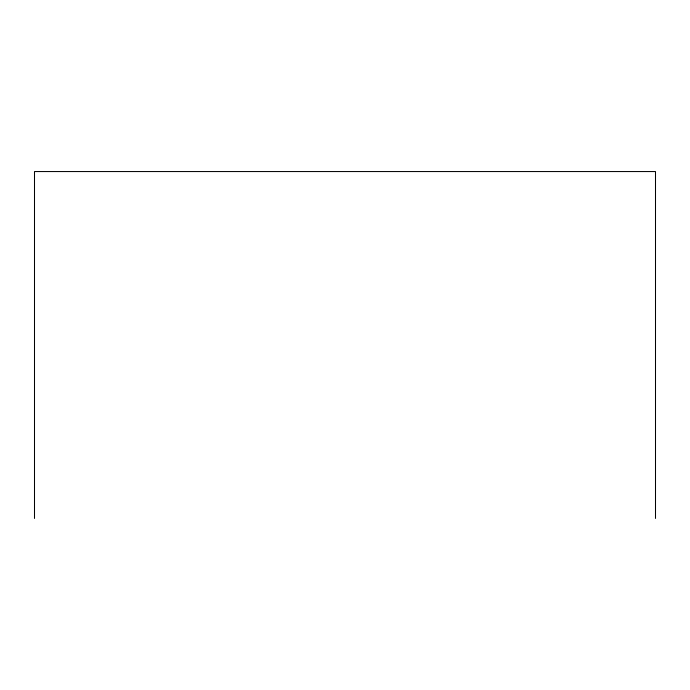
<?xml version="1.0" encoding="UTF-8"?>
<svg xmlns="http://www.w3.org/2000/svg" width="690" height="690" viewBox="0 0 690 690"><rect width="100%" height="100%" fill="white"/><g stroke="black" fill="none" stroke-linecap="round" stroke-linejoin="round"><path stroke-width="1.03" d="M655.5 518.449L655.5 171.551L34.5 171.551L34.5 518.449"/></g></svg>
